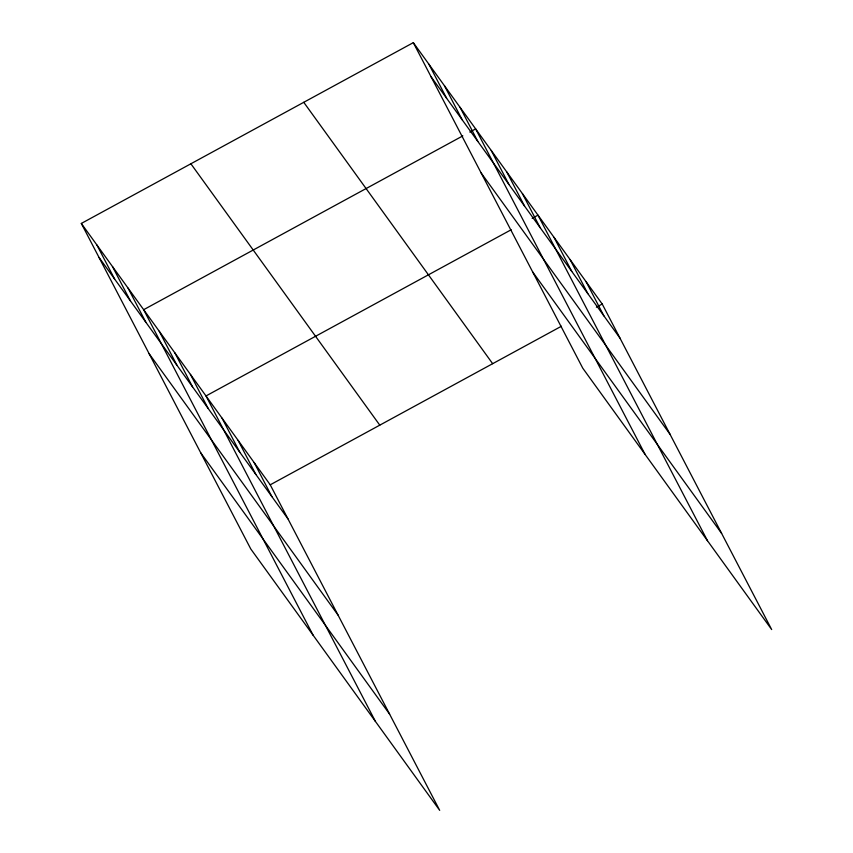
<?xml version="1.0" encoding="UTF-8"?>
<svg xmlns="http://www.w3.org/2000/svg" width="853" height="853" viewBox="0 0 853 853"><rect width="100%" height="100%" fill="white"/><g stroke="black" fill="none" stroke-linecap="round" stroke-linejoin="round"><path stroke-width="1.28" d="M81.323 223.443L270.23 484.813L439.69 810.35L250.782 548.98L81.323 223.443L413.31 42.65L602.218 304.02L771.677 629.557L582.77 368.187L413.31 42.65M462.827 135.883L143.656 309.692L313.126 635.229M469.822 132.076L475.654 128.899L645.113 454.436M511.182 229.756L205.999 395.941L375.459 721.478M532.165 218.325L537.987 215.159L707.457 540.695M270.23 484.813L561.423 326.241M596.386 307.197L602.218 304.02M431.032 76.695L619.939 338.065M481.103 172.882L670.01 434.262M532.698 271.99L721.606 533.37M303.753 102.307L492.661 363.687M190.88 163.776L379.788 425.157M99.044 257.489L287.951 518.859M149.115 353.675L338.023 615.045M200.711 452.783L389.618 714.153M586.16 281.81L603.881 315.855M570.103 259.589L587.824 293.635M554.045 237.369L571.766 271.414M522.399 193.588L540.13 227.634M506.821 172.029L524.542 206.074M491.232 150.469L508.953 184.515M460.066 107.339L477.787 141.385M444.477 85.78L462.198 119.825M428.899 64.21L446.62 98.255M254.173 462.593L271.894 496.638M238.115 440.383L255.836 474.428M222.057 418.162L239.778 452.207M190.411 374.382L208.132 408.427M174.833 352.822L192.554 386.867M159.244 331.252L176.966 365.297M128.078 288.133L145.799 322.178M112.489 266.562L130.21 300.608M96.901 245.003L114.622 279.048"/></g></svg>
